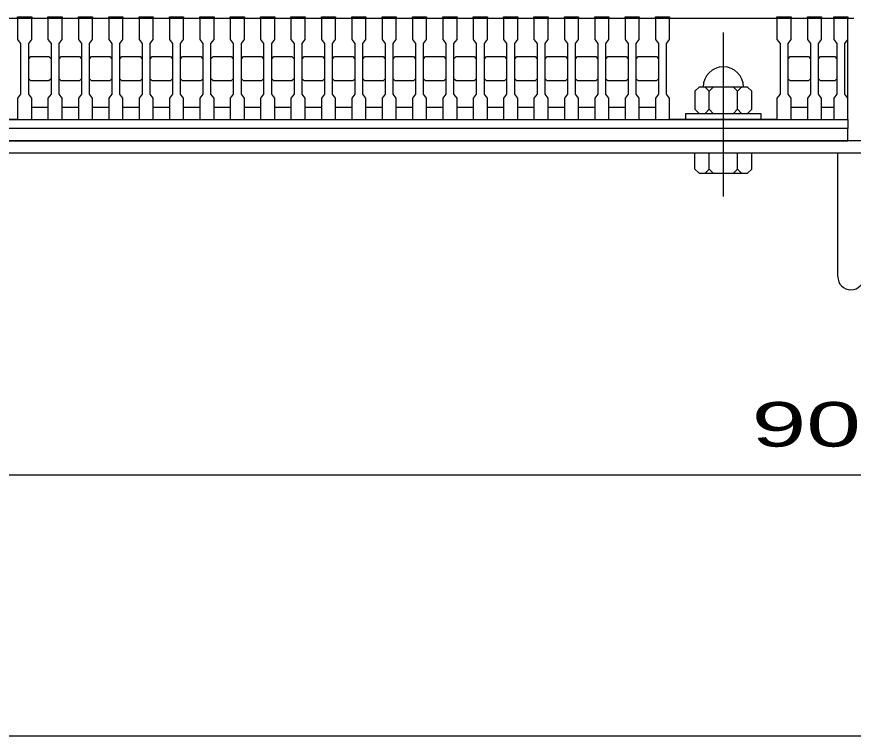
# Model space of a CAD drawing. Units: millimetres, scale not verified. Extents: x -1820 to 1731, y -1282 to 1054.
# Drawn here: x -1261.9 to -848.8, y -1146.5 to -791.3 of the extents above; entities that cross this region are included whole.
import ezdxf
from ezdxf.enums import TextEntityAlignment as Align

# ---------------------------------------------------------------- set-up
doc = ezdxf.new("R2010")
doc.units = ezdxf.units.MM
doc.header["$LTSCALE"] = 10
doc.linetypes.add('CHAIN', pattern=[18.5, 12, -1.5, 3.5, -1.5])
for name, color, linetype, lineweight in [('0_2', 150, 'Continuous', 25), ('16', 3, 'Continuous', 25), ('19', 6, 'Continuous', 25), ('22', 4, 'Continuous', 25)]:
    doc.layers.add(name, color=color, linetype=linetype, lineweight=lineweight)
doc.styles.add('ベクトル', font='')
doc.styles.get('ベクトル').set_extended_font_data('ベクトル')

msp = doc.modelspace()

# ---------------------------------------------------------------- linework, layer by layer
at = {"layer": '0_2'}
msp.add_line((1731, -1146.5), (-1729, -1146.5), dxfattribs=at)
at = {"layer": '16'}
for p, q in [((-1351.5, -792), (-851.5, -792)), ((-1314.5, -792), (-1261.5, -792)), ((-1261.5, -792), (-1261.5, -791.3)), ((-1261.5, -791.3), (-1254.5, -791.3)), ((-1261.5, -792), (-1261.5, -802.5)), ((-1254.5, -792), (-1261.5, -792)), ((-1254.5, -791.3), (-1254.5, -792)), ((-1254.5, -802.5), (-1254.5, -792)), ((-1246.5, -792), (-1246.5, -791.3)), ((-1246.5, -791.3), (-1239.5, -791.3)), ((-1246.5, -792), (-1246.5, -802.5)), ((-1239.5, -792), (-1246.5, -792)), ((-1239.5, -791.3), (-1239.5, -792)), ((-1239.5, -802.5), (-1239.5, -792)), ((-1231.5, -792), (-1231.5, -791.3)), ((-1231.5, -791.3), (-1224.5, -791.3)), ((-1231.5, -792), (-1231.5, -802.5)), ((-1224.5, -792), (-1231.5, -792)), ((-1224.5, -791.3), (-1224.5, -792)), ((-1224.5, -802.5), (-1224.5, -792)), ((-1216.5, -792), (-1216.5, -791.3)), ((-1216.5, -791.3), (-1209.5, -791.3)), ((-1216.5, -792), (-1216.5, -802.5)), ((-1209.5, -792), (-1216.5, -792)), ((-1209.5, -791.3), (-1209.5, -792)), ((-1209.5, -802.5), (-1209.5, -792)), ((-1201.5, -792), (-1201.5, -791.3)), ((-1201.5, -791.3), (-1194.5, -791.3)), ((-1201.5, -792), (-1201.5, -802.5)), ((-1194.5, -792), (-1201.5, -792)), ((-1194.5, -791.3), (-1194.5, -792)), ((-1194.5, -802.5), (-1194.5, -792)), ((-1186.5, -792), (-1186.5, -791.3)), ((-1186.5, -791.3), (-1179.5, -791.3)), ((-1186.5, -792), (-1186.5, -802.5)), ((-1179.5, -792), (-1186.5, -792)), ((-1179.5, -791.3), (-1179.5, -792)), ((-1179.5, -802.5), (-1179.5, -792)), ((-1171.5, -792), (-1171.5, -791.3)), ((-1171.5, -791.3), (-1164.5, -791.3)), ((-1171.5, -792), (-1171.5, -802.5)), ((-1164.5, -792), (-1171.5, -792)), ((-1164.5, -791.3), (-1164.5, -792)), ((-1164.5, -802.5), (-1164.5, -792)), ((-1156.5, -792), (-1156.5, -791.3)), ((-1156.5, -791.3), (-1149.5, -791.3)), ((-1156.5, -792), (-1156.5, -802.5)), ((-1149.5, -792), (-1156.5, -792)), ((-1149.5, -791.3), (-1149.5, -792)), ((-1149.5, -802.5), (-1149.5, -792)), ((-1141.5, -792), (-1141.5, -791.3)), ((-1141.5, -791.3), (-1134.5, -791.3)), ((-1141.5, -792), (-1141.5, -802.5)), ((-1134.5, -792), (-1141.5, -792)), ((-1134.5, -791.3), (-1134.5, -792)), ((-1134.5, -802.5), (-1134.5, -792)), ((-1126.5, -792), (-1126.5, -791.3)), ((-1126.5, -791.3), (-1119.5, -791.3)), ((-1126.5, -792), (-1126.5, -802.5)), ((-1119.5, -792), (-1126.5, -792)), ((-1119.5, -791.3), (-1119.5, -792)), ((-1119.5, -802.5), (-1119.5, -792)), ((-1111.5, -792), (-1111.5, -791.3)), ((-1111.5, -791.3), (-1104.5, -791.3)), ((-1111.5, -792), (-1111.5, -802.5)), ((-1104.5, -792), (-1111.5, -792)), ((-1104.5, -791.3), (-1104.5, -792)), ((-1104.5, -802.5), (-1104.5, -792)), ((-1096.5, -792), (-1096.5, -791.3)), ((-1096.5, -791.3), (-1089.5, -791.3)), ((-1096.5, -792), (-1096.5, -802.5)), ((-1089.5, -792), (-1096.5, -792)), ((-1089.5, -791.3), (-1089.5, -792)), ((-1089.5, -802.5), (-1089.5, -792)), ((-1081.5, -792), (-1081.5, -791.3)), ((-1081.5, -791.3), (-1074.5, -791.3)), ((-1081.5, -792), (-1081.5, -802.5)), ((-1074.5, -792), (-1081.5, -792)), ((-1074.5, -791.3), (-1074.5, -792)), ((-1074.5, -802.5), (-1074.5, -792)), ((-1066.5, -792), (-1066.5, -791.3)), ((-1066.5, -791.3), (-1059.5, -791.3)), ((-1066.5, -792), (-1066.5, -802.5)), ((-1059.5, -792), (-1066.5, -792)), ((-1059.5, -791.3), (-1059.5, -792)), ((-1059.5, -802.5), (-1059.5, -792)), ((-1051.5, -792), (-1051.5, -791.3)), ((-1051.5, -791.3), (-1044.5, -791.3)), ((-1051.5, -792), (-1051.5, -802.5)), ((-1044.5, -792), (-1051.5, -792)), ((-1044.5, -791.3), (-1044.5, -792)), ((-1044.5, -802.5), (-1044.5, -792)), ((-1036.5, -792), (-1036.5, -791.3)), ((-1036.5, -791.3), (-1029.5, -791.3)), ((-1036.5, -792), (-1036.5, -802.5)), ((-1029.5, -792), (-1036.5, -792)), ((-1029.5, -791.3), (-1029.5, -792)), ((-1029.5, -802.5), (-1029.5, -792)), ((-1021.5, -792), (-1021.5, -791.3)), ((-1021.5, -791.3), (-1014.5, -791.3)), ((-1021.5, -792), (-1021.5, -802.5)), ((-1014.5, -792), (-1021.5, -792)), ((-1014.5, -791.3), (-1014.5, -792)), ((-1014.5, -802.5), (-1014.5, -792)), ((-1006.5, -792), (-1006.5, -791.3)), ((-1006.5, -791.3), (-999.5, -791.3)), ((-1006.5, -792), (-1006.5, -802.5)), ((-999.5, -792), (-1006.5, -792)), ((-999.5, -791.3), (-999.5, -792)), ((-999.5, -802.5), (-999.5, -792)), ((-991.5, -792), (-991.5, -791.3)), ((-991.5, -791.3), (-984.5, -791.3)), ((-991.5, -792), (-991.5, -802.5)), ((-984.5, -792), (-991.5, -792)), ((-984.5, -791.3), (-984.5, -792)), ((-984.5, -802.5), (-984.5, -792)), ((-976.5, -792), (-976.5, -791.3)), ((-976.5, -791.3), (-969.5, -791.3)), ((-976.5, -792), (-976.5, -802.5)), ((-969.5, -792), (-976.5, -792)), ((-969.5, -791.3), (-969.5, -792)), ((-969.5, -802.5), (-969.5, -792)), ((-961.5, -792), (-961.5, -791.3)), ((-961.5, -791.3), (-954.5, -791.3)), ((-961.5, -792), (-961.5, -802.5)), ((-954.5, -792), (-961.5, -792)), ((-954.5, -791.3), (-954.5, -792)), ((-954.5, -802.5), (-954.5, -792)), ((-946.5, -792), (-946.5, -791.3)), ((-946.5, -791.3), (-939.5, -791.3)), ((-946.5, -792), (-946.5, -802.5)), ((-939.5, -792), (-946.5, -792)), ((-939.5, -791.3), (-939.5, -792)), ((-939.5, -802.5), (-939.5, -792)), ((-939.5, -792), (-886.5, -792)), ((-886.5, -792), (-886.5, -791.3)), ((-886.5, -791.3), (-879.5, -791.3)), ((-886.5, -792), (-886.5, -802.5)), ((-879.5, -792), (-886.5, -792)), ((-879.5, -791.3), (-879.5, -792)), ((-879.5, -802.5), (-879.5, -792)), ((-871.5, -792), (-871.5, -791.3)), ((-871.5, -791.3), (-864.5, -791.3)), ((-871.5, -792), (-871.5, -802.5)), ((-864.5, -792), (-871.5, -792)), ((-864.5, -791.3), (-864.5, -792)), ((-864.5, -802.5), (-864.5, -792)), ((-858.5, -792), (-858.5, -791.3)), ((-858.5, -791.3), (-851.5, -791.3)), ((-858.5, -792), (-858.5, -802.5)), ((-851.5, -792), (-858.5, -792)), ((-851.5, -791.3), (-851.5, -792)), ((-851.5, -802.5), (-851.5, -792)), ((-851.5, -836), (-851.5, -792)), ((-1261.5, -802.5), (-1260, -804.5)), ((-1260, -804.5), (-1260, -829.5)), ((-1256, -804.5), (-1254.5, -802.5)), ((-1256, -829.5), (-1256, -804.5)), ((-1246.5, -802.5), (-1245, -804.5)), ((-1245, -804.5), (-1245, -829.5)), ((-1241, -804.5), (-1239.5, -802.5)), ((-1241, -829.5), (-1241, -804.5)), ((-1231.5, -802.5), (-1230, -804.5)), ((-1230, -804.5), (-1230, -829.5)), ((-1226, -804.5), (-1224.5, -802.5)), ((-1226, -829.5), (-1226, -804.5)), ((-1216.5, -802.5), (-1215, -804.5)), ((-1215, -804.5), (-1215, -829.5)), ((-1211, -804.5), (-1209.5, -802.5)), ((-1211, -829.5), (-1211, -804.5)), ((-1201.5, -802.5), (-1200, -804.5)), ((-1200, -804.5), (-1200, -829.5)), ((-1196, -804.5), (-1194.5, -802.5)), ((-1196, -829.5), (-1196, -804.5)), ((-1186.5, -802.5), (-1185, -804.5)), ((-1185, -804.5), (-1185, -829.5)), ((-1181, -804.5), (-1179.5, -802.5)), ((-1181, -829.5), (-1181, -804.5)), ((-1171.5, -802.5), (-1170, -804.5)), ((-1170, -804.5), (-1170, -829.5)), ((-1166, -804.5), (-1164.5, -802.5)), ((-1166, -829.5), (-1166, -804.5)), ((-1156.5, -802.5), (-1155, -804.5)), ((-1155, -804.5), (-1155, -829.5)), ((-1151, -804.5), (-1149.5, -802.5)), ((-1151, -829.5), (-1151, -804.5)), ((-1141.5, -802.5), (-1140, -804.5)), ((-1140, -804.5), (-1140, -829.5)), ((-1136, -804.5), (-1134.5, -802.5)), ((-1136, -829.5), (-1136, -804.5)), ((-1126.5, -802.5), (-1125, -804.5)), ((-1125, -804.5), (-1125, -829.5)), ((-1121, -804.5), (-1119.5, -802.5)), ((-1121, -829.5), (-1121, -804.5)), ((-1111.5, -802.5), (-1110, -804.5)), ((-1110, -804.5), (-1110, -829.5)), ((-1106, -804.5), (-1104.5, -802.5)), ((-1106, -829.5), (-1106, -804.5)), ((-1096.5, -802.5), (-1095, -804.5)), ((-1095, -804.5), (-1095, -829.5)), ((-1091, -804.5), (-1089.5, -802.5)), ((-1091, -829.5), (-1091, -804.5)), ((-1081.5, -802.5), (-1080, -804.5)), ((-1080, -804.5), (-1080, -829.5)), ((-1076, -804.5), (-1074.5, -802.5)), ((-1076, -829.5), (-1076, -804.5)), ((-1066.5, -802.5), (-1065, -804.5)), ((-1065, -804.5), (-1065, -829.5)), ((-1061, -804.5), (-1059.5, -802.5)), ((-1061, -829.5), (-1061, -804.5)), ((-1051.5, -802.5), (-1050, -804.5)), ((-1050, -804.5), (-1050, -829.5)), ((-1046, -804.5), (-1044.5, -802.5)), ((-1046, -829.5), (-1046, -804.5)), ((-1036.5, -802.5), (-1035, -804.5)), ((-1035, -804.5), (-1035, -829.5)), ((-1031, -804.5), (-1029.5, -802.5)), ((-1031, -829.5), (-1031, -804.5)), ((-1021.5, -802.5), (-1020, -804.5)), ((-1020, -804.5), (-1020, -829.5)), ((-1016, -804.5), (-1014.5, -802.5)), ((-1016, -829.5), (-1016, -804.5)), ((-1006.5, -802.5), (-1005, -804.5)), ((-1005, -804.5), (-1005, -829.5)), ((-1001, -804.5), (-999.5, -802.5)), ((-1001, -829.5), (-1001, -804.5)), ((-991.5, -802.5), (-990, -804.5)), ((-990, -804.5), (-990, -829.5)), ((-986, -804.5), (-984.5, -802.5)), ((-986, -829.5), (-986, -804.5)), ((-976.5, -802.5), (-975, -804.5)), ((-975, -804.5), (-975, -829.5)), ((-971, -804.5), (-969.5, -802.5)), ((-971, -829.5), (-971, -804.5)), ((-961.5, -802.5), (-960, -804.5)), ((-960, -804.5), (-960, -829.5)), ((-956, -804.5), (-954.5, -802.5)), ((-956, -829.5), (-956, -804.5)), ((-946.5, -802.5), (-945, -804.5)), ((-945, -804.5), (-945, -829.5)), ((-941, -804.5), (-939.5, -802.5)), ((-941, -829.5), (-941, -804.5)), ((-886.5, -802.5), (-885, -804.5)), ((-885, -804.5), (-885, -829.5)), ((-881, -804.5), (-879.5, -802.5)), ((-881, -829.5), (-881, -804.5)), ((-871.5, -802.5), (-870, -804.5)), ((-870, -804.5), (-870, -829.5)), ((-866, -804.5), (-864.5, -802.5)), ((-866, -829.5), (-866, -804.5)), ((-858.5, -802.5), (-857, -804.5)), ((-857, -804.5), (-857, -829.5)), ((-853, -804.5), (-851.5, -802.5)), ((-853, -829.5), (-853, -804.5)), ((-1256, -812), (-1255, -811)), ((-1255, -811), (-1246, -811)), ((-1246, -811), (-1245, -812)), ((-1241, -812), (-1240, -811)), ((-1240, -811), (-1231, -811)), ((-1231, -811), (-1230, -812)), ((-1226, -812), (-1225, -811)), ((-1225, -811), (-1216, -811)), ((-1216, -811), (-1215, -812)), ((-1211, -812), (-1210, -811)), ((-1210, -811), (-1201, -811)), ((-1201, -811), (-1200, -812)), ((-1196, -812), (-1195, -811)), ((-1195, -811), (-1186, -811)), ((-1186, -811), (-1185, -812)), ((-1181, -812), (-1180, -811)), ((-1180, -811), (-1171, -811)), ((-1171, -811), (-1170, -812)), ((-1166, -812), (-1165, -811)), ((-1165, -811), (-1156, -811)), ((-1156, -811), (-1155, -812)), ((-1151, -812), (-1150, -811)), ((-1150, -811), (-1141, -811)), ((-1141, -811), (-1140, -812)), ((-1136, -812), (-1135, -811)), ((-1135, -811), (-1126, -811)), ((-1126, -811), (-1125, -812)), ((-1121, -812), (-1120, -811)), ((-1120, -811), (-1111, -811)), ((-1111, -811), (-1110, -812)), ((-1106, -812), (-1105, -811)), ((-1105, -811), (-1096, -811)), ((-1096, -811), (-1095, -812)), ((-1091, -812), (-1090, -811)), ((-1090, -811), (-1081, -811)), ((-1081, -811), (-1080, -812)), ((-1076, -812), (-1075, -811)), ((-1075, -811), (-1066, -811)), ((-1066, -811), (-1065, -812)), ((-1061, -812), (-1060, -811)), ((-1060, -811), (-1051, -811)), ((-1051, -811), (-1050, -812)), ((-1046, -812), (-1045, -811)), ((-1045, -811), (-1036, -811)), ((-1036, -811), (-1035, -812)), ((-1031, -812), (-1030, -811)), ((-1030, -811), (-1021, -811)), ((-1021, -811), (-1020, -812)), ((-1016, -812), (-1015, -811)), ((-1015, -811), (-1006, -811)), ((-1006, -811), (-1005, -812)), ((-1001, -812), (-1000, -811)), ((-1000, -811), (-991, -811)), ((-991, -811), (-990, -812)), ((-986, -812), (-985, -811)), ((-985, -811), (-976, -811)), ((-976, -811), (-975, -812)), ((-971, -812), (-970, -811)), ((-970, -811), (-961, -811)), ((-961, -811), (-960, -812)), ((-956, -812), (-955, -811)), ((-955, -811), (-946, -811)), ((-946, -811), (-945, -812)), ((-881, -812), (-880, -811)), ((-880, -811), (-871, -811)), ((-871, -811), (-870, -812)), ((-866, -812), (-865, -811)), ((-865, -811), (-858, -811)), ((-858, -811), (-857, -812)), ((-1255, -823), (-1256, -822)), ((-1245, -822), (-1246, -823)), ((-1240, -823), (-1241, -822)), ((-1230, -822), (-1231, -823)), ((-1225, -823), (-1226, -822)), ((-1215, -822), (-1216, -823)), ((-1210, -823), (-1211, -822)), ((-1200, -822), (-1201, -823)), ((-1195, -823), (-1196, -822)), ((-1185, -822), (-1186, -823)), ((-1180, -823), (-1181, -822)), ((-1170, -822), (-1171, -823)), ((-1165, -823), (-1166, -822)), ((-1155, -822), (-1156, -823)), ((-1150, -823), (-1151, -822)), ((-1140, -822), (-1141, -823)), ((-1135, -823), (-1136, -822)), ((-1125, -822), (-1126, -823)), ((-1120, -823), (-1121, -822)), ((-1110, -822), (-1111, -823)), ((-1105, -823), (-1106, -822)), ((-1095, -822), (-1096, -823)), ((-1090, -823), (-1091, -822)), ((-1080, -822), (-1081, -823)), ((-1075, -823), (-1076, -822)), ((-1065, -822), (-1066, -823)), ((-1060, -823), (-1061, -822)), ((-1050, -822), (-1051, -823)), ((-1045, -823), (-1046, -822)), ((-1035, -822), (-1036, -823)), ((-1030, -823), (-1031, -822)), ((-1020, -822), (-1021, -823)), ((-1015, -823), (-1016, -822)), ((-1005, -822), (-1006, -823)), ((-1000, -823), (-1001, -822)), ((-990, -822), (-991, -823)), ((-985, -823), (-986, -822)), ((-975, -822), (-976, -823)), ((-970, -823), (-971, -822)), ((-960, -822), (-961, -823)), ((-955, -823), (-956, -822)), ((-945, -822), (-946, -823)), ((-880, -823), (-881, -822)), ((-870, -822), (-871, -823)), ((-865, -823), (-866, -822)), ((-857, -822), (-858, -823)), ((-1246, -823), (-1255, -823)), ((-1231, -823), (-1240, -823)), ((-1216, -823), (-1225, -823)), ((-1201, -823), (-1210, -823)), ((-1186, -823), (-1195, -823)), ((-1171, -823), (-1180, -823)), ((-1156, -823), (-1165, -823)), ((-1141, -823), (-1150, -823)), ((-1126, -823), (-1135, -823)), ((-1111, -823), (-1120, -823)), ((-1096, -823), (-1105, -823)), ((-1081, -823), (-1090, -823)), ((-1066, -823), (-1075, -823)), ((-1051, -823), (-1060, -823)), ((-1036, -823), (-1045, -823)), ((-1021, -823), (-1030, -823)), ((-1006, -823), (-1015, -823)), ((-991, -823), (-1000, -823)), ((-976, -823), (-985, -823)), ((-961, -823), (-970, -823)), ((-946, -823), (-955, -823)), ((-925, -826), (-927, -828)), ((-901, -826), (-925, -826)), ((-920, -828), (-922, -826)), ((-918, -826), (-920, -828)), ((-906, -828), (-908, -826)), ((-904, -826), (-906, -828)), ((-899, -828), (-901, -826)), ((-871, -823), (-880, -823)), ((-858, -823), (-865, -823)), ((-1260, -829.5), (-1261.5, -831.5)), ((-1254.5, -831.5), (-1256, -829.5)), ((-1245, -829.5), (-1246.5, -831.5)), ((-1239.5, -831.5), (-1241, -829.5)), ((-1230, -829.5), (-1231.5, -831.5)), ((-1224.5, -831.5), (-1226, -829.5)), ((-1215, -829.5), (-1216.5, -831.5)), ((-1209.5, -831.5), (-1211, -829.5)), ((-1200, -829.5), (-1201.5, -831.5)), ((-1194.5, -831.5), (-1196, -829.5)), ((-1185, -829.5), (-1186.5, -831.5)), ((-1179.5, -831.5), (-1181, -829.5)), ((-1170, -829.5), (-1171.5, -831.5)), ((-1164.5, -831.5), (-1166, -829.5)), ((-1155, -829.5), (-1156.5, -831.5)), ((-1149.5, -831.5), (-1151, -829.5)), ((-1140, -829.5), (-1141.5, -831.5)), ((-1134.5, -831.5), (-1136, -829.5)), ((-1125, -829.5), (-1126.5, -831.5)), ((-1119.5, -831.5), (-1121, -829.5)), ((-1110, -829.5), (-1111.5, -831.5)), ((-1104.5, -831.5), (-1106, -829.5)), ((-1095, -829.5), (-1096.5, -831.5)), ((-1089.5, -831.5), (-1091, -829.5)), ((-1080, -829.5), (-1081.5, -831.5)), ((-1074.5, -831.5), (-1076, -829.5)), ((-1065, -829.5), (-1066.5, -831.5)), ((-1059.5, -831.5), (-1061, -829.5)), ((-1050, -829.5), (-1051.5, -831.5)), ((-1044.5, -831.5), (-1046, -829.5)), ((-1035, -829.5), (-1036.5, -831.5)), ((-1029.5, -831.5), (-1031, -829.5)), ((-1020, -829.5), (-1021.5, -831.5)), ((-1014.5, -831.5), (-1016, -829.5)), ((-1005, -829.5), (-1006.5, -831.5)), ((-999.5, -831.5), (-1001, -829.5)), ((-990, -829.5), (-991.5, -831.5)), ((-984.5, -831.5), (-986, -829.5)), ((-975, -829.5), (-976.5, -831.5)), ((-969.5, -831.5), (-971, -829.5)), ((-960, -829.5), (-961.5, -831.5)), ((-954.5, -831.5), (-956, -829.5)), ((-945, -829.5), (-946.5, -831.5)), ((-939.5, -831.5), (-941, -829.5)), ((-927, -828), (-927, -837)), ((-920, -837), (-920, -828)), ((-906, -837), (-906, -828)), ((-899, -837), (-899, -828)), ((-885, -829.5), (-886.5, -831.5)), ((-879.5, -831.5), (-881, -829.5)), ((-870, -829.5), (-871.5, -831.5)), ((-864.5, -831.5), (-866, -829.5)), ((-857, -829.5), (-858.5, -831.5)), ((-851.5, -831.5), (-853, -829.5)), ((-1261.5, -831.5), (-1261.5, -842)), ((-1254.5, -842), (-1254.5, -831.5)), ((-1246.5, -831.5), (-1246.5, -842)), ((-1239.5, -842), (-1239.5, -831.5)), ((-1231.5, -831.5), (-1231.5, -842)), ((-1224.5, -842), (-1224.5, -831.5)), ((-1216.5, -831.5), (-1216.5, -842)), ((-1209.5, -842), (-1209.5, -831.5)), ((-1201.5, -831.5), (-1201.5, -842)), ((-1194.5, -842), (-1194.5, -831.5)), ((-1186.5, -831.5), (-1186.5, -842)), ((-1179.5, -842), (-1179.5, -831.5)), ((-1171.5, -831.5), (-1171.5, -842)), ((-1164.5, -842), (-1164.5, -831.5)), ((-1156.5, -831.5), (-1156.5, -842)), ((-1149.5, -842), (-1149.5, -831.5)), ((-1141.5, -831.5), (-1141.5, -842)), ((-1134.5, -842), (-1134.5, -831.5)), ((-1126.5, -831.5), (-1126.5, -842)), ((-1119.5, -842), (-1119.5, -831.5)), ((-1111.5, -831.5), (-1111.5, -842)), ((-1104.5, -842), (-1104.5, -831.5)), ((-1096.5, -831.5), (-1096.5, -842)), ((-1089.5, -842), (-1089.5, -831.5)), ((-1081.5, -831.5), (-1081.5, -842)), ((-1074.5, -842), (-1074.5, -831.5)), ((-1066.5, -831.5), (-1066.5, -842)), ((-1059.5, -842), (-1059.5, -831.5)), ((-1051.5, -831.5), (-1051.5, -842)), ((-1044.5, -842), (-1044.5, -831.5)), ((-1036.5, -831.5), (-1036.5, -842)), ((-1029.5, -842), (-1029.5, -831.5)), ((-1021.5, -831.5), (-1021.5, -842)), ((-1014.5, -842), (-1014.5, -831.5)), ((-1006.5, -831.5), (-1006.5, -842)), ((-999.5, -842), (-999.5, -831.5)), ((-991.5, -831.5), (-991.5, -842)), ((-984.5, -842), (-984.5, -831.5)), ((-976.5, -831.5), (-976.5, -842)), ((-969.5, -842), (-969.5, -831.5)), ((-961.5, -831.5), (-961.5, -842)), ((-954.5, -842), (-954.5, -831.5)), ((-946.5, -831.5), (-946.5, -842)), ((-939.5, -842), (-939.5, -831.5)), ((-886.5, -831.5), (-886.5, -842)), ((-879.5, -842), (-879.5, -831.5)), ((-871.5, -831.5), (-871.5, -842)), ((-864.5, -842), (-864.5, -831.5)), ((-858.5, -831.5), (-858.5, -842)), ((-851.5, -842), (-851.5, -831.5)), ((-1254.5, -836), (-1246.5, -836)), ((-1239.5, -836), (-1231.5, -836)), ((-1224.5, -836), (-1216.5, -836)), ((-1209.5, -836), (-1201.5, -836)), ((-1194.5, -836), (-1186.5, -836)), ((-1179.5, -836), (-1171.5, -836)), ((-1164.5, -836), (-1156.5, -836)), ((-1149.5, -836), (-1141.5, -836)), ((-1134.5, -836), (-1126.5, -836)), ((-1119.5, -836), (-1111.5, -836)), ((-1104.5, -836), (-1096.5, -836)), ((-1089.5, -836), (-1081.5, -836)), ((-1074.5, -836), (-1066.5, -836)), ((-1059.5, -836), (-1051.5, -836)), ((-1044.5, -836), (-1036.5, -836)), ((-1029.5, -836), (-1021.5, -836)), ((-1014.5, -836), (-1006.5, -836)), ((-999.5, -836), (-991.5, -836)), ((-984.5, -836), (-976.5, -836)), ((-969.5, -836), (-961.5, -836)), ((-954.5, -836), (-946.5, -836)), ((-927, -837), (-925, -839)), ((-922, -839), (-920, -837)), ((-920, -837), (-918, -839)), ((-908, -839), (-906, -837)), ((-906, -837), (-904, -839)), ((-901, -839), (-899, -837)), ((-879.5, -836), (-871.5, -836)), ((-864.5, -836), (-858.5, -836)), ((-1351.5, -842), (-851.5, -842)), ((-1261.5, -842), (-1314.5, -842)), ((-1261.5, -842), (-1254.5, -842)), ((-1246.5, -842), (-1239.5, -842)), ((-1231.5, -842), (-1224.5, -842)), ((-1216.5, -842), (-1209.5, -842)), ((-1201.5, -842), (-1194.5, -842)), ((-1186.5, -842), (-1179.5, -842)), ((-1171.5, -842), (-1164.5, -842)), ((-1156.5, -842), (-1149.5, -842)), ((-1141.5, -842), (-1134.5, -842)), ((-1126.5, -842), (-1119.5, -842)), ((-1111.5, -842), (-1104.5, -842)), ((-1096.5, -842), (-1089.5, -842)), ((-1081.5, -842), (-1074.5, -842)), ((-1066.5, -842), (-1059.5, -842)), ((-1051.5, -842), (-1044.5, -842)), ((-1036.5, -842), (-1029.5, -842)), ((-1021.5, -842), (-1014.5, -842)), ((-1006.5, -842), (-999.5, -842)), ((-991.5, -842), (-984.5, -842)), ((-976.5, -842), (-969.5, -842)), ((-961.5, -842), (-954.5, -842)), ((-946.5, -842), (-939.5, -842)), ((-886.5, -842), (-939.5, -842)), ((-931.5, -842), (-931.5, -839)), ((-931.5, -839), (-894.5, -839)), ((-894.5, -842), (-931.5, -842)), ((-894.5, -839), (-894.5, -842)), ((-886.5, -842), (-879.5, -842)), ((-871.5, -842), (-864.5, -842)), ((-858.5, -842), (-851.5, -842)), ((-851.5, -842), (-851.5, -846.5)), ((-851.5, -846.5), (-1351.5, -846.5)), ((-851.5, -852.5), (-851.5, -846.5)), ((-1351.5, -852.5), (-851.5, -852.5))]:
    msp.add_line(p, q, dxfattribs=at)
at = {"layer": '16', "linetype": 'CHAIN'}
msp.add_line((-913, -799), (-913, -880), dxfattribs=at)
at = {"layer": '16'}
msp.add_arc((-913, -826), 10, 0, 180, dxfattribs=at)
at = {"layer": '19'}
for p, q in [((-851.5, -792), (-848.5, -792)), ((-346, -852.5), (-1354, -852.5)), ((-1360, -858.5), (-340, -858.5)), ((-927, -866.5), (-927, -858.5)), ((-927, -858.5), (-899, -858.5)), ((-920, -866.5), (-920, -858.5)), ((-906, -866.5), (-906, -858.5)), ((-899, -866.5), (-899, -858.5)), ((-856.5, -919.61), (-856.5, -858.5)), ((-925, -868.5), (-927, -866.5)), ((-922, -868.5), (-920, -866.5)), ((-918, -868.5), (-920, -866.5)), ((-908, -868.5), (-906, -866.5)), ((-904, -868.5), (-906, -866.5)), ((-899, -866.5), (-901, -868.5)), ((-925, -868.5), (-901, -868.5))]:
    msp.add_line(p, q, dxfattribs=at)
msp.add_arc((-850, -919.61), 6.5, 180, 0, dxfattribs=at)
at = {"layer": '22'}
msp.add_line((-1300, -1017.5), (-400, -1017.5), dxfattribs=at)

# ---------------------------------------------------------------- texts
at = {"layer": '22', "color": 2, "style": 'ベクトル', "width": 1.65}
msp.add_text(' 900 ', height=21.99, dxfattribs=at).set_placement((-912.5, -992.5), align=Align.MIDDLE_LEFT)

doc.saveas('drawing.dxf')
